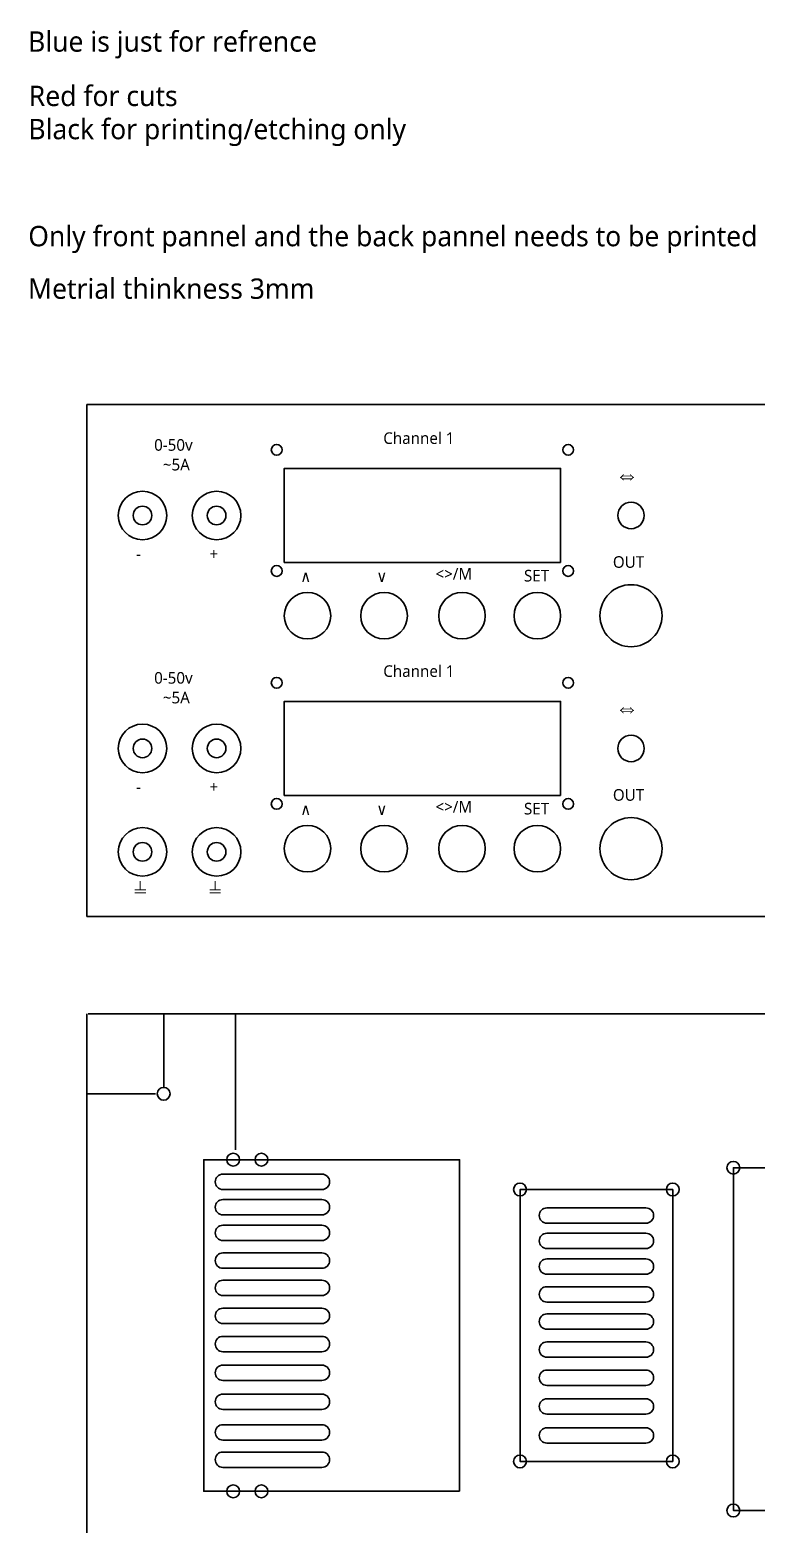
# Model space of a CAD drawing. Header units: inches. Extents: x 4 to 816, y 71 to 808.
# Drawn here: x 9.1 to 188.7, y 438.4 to 807.8 of the extents above; entities that cross this region are included whole.
import ezdxf

# ---------------------------------------------------------------- set-up
doc = ezdxf.new("R2010")
doc.units = ezdxf.units.IN
doc.header["$MEASUREMENT"] = 0
doc.layers.add('Layer 1', color=7, linetype='Continuous')

# ---------------------------------------------------------------- blocks, each defined once
blk = doc.blocks.new('block 9')
at = {"layer": 'Layer 1', "color": 240, "lineweight": 35, "true_color": 0xed1c24}
blk.add_lwpolyline([(23.17, 715.16), (406.63, 715.16), (406.63, 588.62), (23.17, 588.62)], dxfattribs=at)
blk = doc.blocks.new('block 10')
at = {"layer": 'Layer 1', "color": 240, "lineweight": 35, "true_color": 0xed1c24}
blk.add_lwpolyline([(23.17, 715.16), (23.17, 588.62)], dxfattribs=at)
blk = doc.blocks.new('block 12')
at = {"layer": 'Layer 1', "color": 240, "lineweight": 35, "true_color": 0xed1c24}
blk.add_lwpolyline([(23.17, 564.53), (23.17, 215.57), (406.63, 215.57), (406.63, 564.53)], dxfattribs=at)
blk = doc.blocks.new('block 13')
at = {"layer": 'Layer 1', "color": 240, "lineweight": 35, "true_color": 0xed1c24}
blk.add_lwpolyline([(407.01, 564.53), (23.55, 564.53)], dxfattribs=at)
blk = doc.blocks.new('block 16')
at = {"layer": 'Layer 1', "color": 140, "lineweight": 35, "true_color": 0x00adef}
blk.add_lwpolyline([(59.99, 564.53), (59.99, 530.97)], dxfattribs=at)
blk = doc.blocks.new('block 17')
at = {"layer": 'Layer 1', "color": 140, "lineweight": 35, "true_color": 0x00adef}
blk.add_lwpolyline([(267.88, 441.79), (183.07, 441.79), (183.07, 526.52), (267.88, 526.52), (267.88, 441.79)], dxfattribs=at)
blk = doc.blocks.new('block 18')
at = {"layer": 'Layer 1', "color": 240, "lineweight": 35, "true_color": 0xed1c24}
blk.add_open_spline([(184.65, 526.52), (184.65, 525.64), (183.94, 524.93), (183.07, 524.93), (182.2, 524.93), (181.49, 525.64), (181.49, 526.52), (181.49, 527.39), (182.2, 528.1), (183.07, 528.1), (183.94, 528.1), (184.65, 527.39), (184.65, 526.52)], degree=3, knots=[0, 0, 0, 0, 1, 1, 1, 2, 2, 2, 3, 3, 3, 4, 4, 4, 4], dxfattribs=at)
blk = doc.blocks.new('block 21')
at = {"layer": 'Layer 1', "color": 240, "lineweight": 35, "true_color": 0xed1c24}
blk.add_open_spline([(184.65, 441.79), (184.65, 440.91), (183.94, 440.2), (183.07, 440.2), (182.2, 440.2), (181.49, 440.91), (181.49, 441.79), (181.49, 442.66), (182.2, 443.37), (183.07, 443.37), (183.94, 443.37), (184.65, 442.66), (184.65, 441.79)], degree=3, knots=[0, 0, 0, 0, 1, 1, 1, 2, 2, 2, 3, 3, 3, 4, 4, 4, 4], dxfattribs=at)
blk = doc.blocks.new('block 32')
at = {"layer": 'Layer 1', "color": 240, "lineweight": 35, "true_color": 0xed1c24}
blk.add_open_spline([(40.62, 544.8), (40.62, 543.92), (41.33, 543.22), (42.2, 543.22), (43.08, 543.22), (43.78, 543.92), (43.78, 544.8), (43.78, 545.67), (43.08, 546.38), (42.2, 546.38), (41.33, 546.38), (40.62, 545.67), (40.62, 544.8)], degree=3, knots=[0, 0, 0, 0, 1, 1, 1, 2, 2, 2, 3, 3, 3, 4, 4, 4, 4], dxfattribs=at)
blk = doc.blocks.new('block 33')
at = {"layer": 'Layer 1', "color": 140, "lineweight": 35, "true_color": 0x00adef}
blk.add_lwpolyline([(40.15, 544.8), (23.17, 544.8)], dxfattribs=at)
blk = doc.blocks.new('block 34')
at = {"layer": 'Layer 1', "color": 140, "lineweight": 35, "true_color": 0x00adef}
blk.add_lwpolyline([(42.2, 546.35), (42.2, 564.34)], dxfattribs=at)
blk = doc.blocks.new('block 94')
at = {"layer": 'Layer 1', "color": 140, "lineweight": 35, "true_color": 0x00adef}
blk.add_lwpolyline([(115.37, 446.54), (52.1, 446.54), (52.1, 528.51), (115.37, 528.51), (115.37, 446.54)], dxfattribs=at)
blk = doc.blocks.new('block 95')
at = {"layer": 'Layer 1', "color": 240, "lineweight": 35, "true_color": 0xed1c24}
blk.add_open_spline([(60.97, 528.51), (60.97, 527.64), (60.26, 526.93), (59.39, 526.93), (58.51, 526.93), (57.81, 527.64), (57.81, 528.51), (57.81, 529.38), (58.51, 530.09), (59.39, 530.09), (60.26, 530.09), (60.97, 529.38), (60.97, 528.51)], degree=3, knots=[0, 0, 0, 0, 1, 1, 1, 2, 2, 2, 3, 3, 3, 4, 4, 4, 4], dxfattribs=at)
blk = doc.blocks.new('block 96')
at = {"layer": 'Layer 1', "color": 240, "lineweight": 35, "true_color": 0xed1c24}
blk.add_open_spline([(67.96, 528.51), (67.96, 527.64), (67.25, 526.93), (66.38, 526.93), (65.51, 526.93), (64.8, 527.64), (64.8, 528.51), (64.8, 529.38), (65.51, 530.09), (66.38, 530.09), (67.25, 530.09), (67.96, 529.38), (67.96, 528.51)], degree=3, knots=[0, 0, 0, 0, 1, 1, 1, 2, 2, 2, 3, 3, 3, 4, 4, 4, 4], dxfattribs=at)
blk = doc.blocks.new('block 97')
at = {"layer": 'Layer 1', "color": 240, "lineweight": 35, "true_color": 0xed1c24}
blk.add_open_spline([(60.97, 446.54), (60.97, 445.67), (60.26, 444.96), (59.39, 444.96), (58.51, 444.96), (57.81, 445.67), (57.81, 446.54), (57.81, 447.42), (58.51, 448.13), (59.39, 448.13), (60.26, 448.13), (60.97, 447.42), (60.97, 446.54)], degree=3, knots=[0, 0, 0, 0, 1, 1, 1, 2, 2, 2, 3, 3, 3, 4, 4, 4, 4], dxfattribs=at)
blk = doc.blocks.new('block 98')
at = {"layer": 'Layer 1', "color": 240, "lineweight": 35, "true_color": 0xed1c24}
blk.add_open_spline([(67.96, 446.54), (67.96, 445.67), (67.25, 444.96), (66.38, 444.96), (65.51, 444.96), (64.8, 445.67), (64.8, 446.54), (64.8, 447.42), (65.51, 448.13), (66.38, 448.13), (67.25, 448.13), (67.96, 447.42), (67.96, 446.54)], degree=3, knots=[0, 0, 0, 0, 1, 1, 1, 2, 2, 2, 3, 3, 3, 4, 4, 4, 4], dxfattribs=at)
blk = doc.blocks.new('block 99')
at = {"layer": 'Layer 1', "color": 240, "lineweight": 35, "true_color": 0xed1c24}
blk.add_open_spline([(81.33, 521.14), (81.33, 521.14), (56.84, 521.14), (56.84, 521.14), (55.79, 521.14), (54.94, 521.99), (54.94, 523.04), (54.94, 524.08), (55.79, 524.93), (56.84, 524.93), (56.84, 524.93), (81.33, 524.93), (81.33, 524.93), (82.38, 524.93), (83.23, 524.08), (83.23, 523.04), (83.23, 521.99), (82.38, 521.14), (81.33, 521.14)], degree=3, knots=[0, 0, 0, 0, 1, 1, 1, 2, 2, 2, 3, 3, 3, 4, 4, 4, 5, 5, 5, 6, 6, 6, 6], dxfattribs=at)
blk = doc.blocks.new('block 100')
at = {"layer": 'Layer 1', "color": 240, "lineweight": 35, "true_color": 0xed1c24}
blk.add_open_spline([(81.33, 514.87), (81.33, 514.87), (56.84, 514.87), (56.84, 514.87), (55.79, 514.87), (54.94, 515.72), (54.94, 516.77), (54.94, 517.81), (55.79, 518.66), (56.84, 518.66), (56.84, 518.66), (81.33, 518.66), (81.33, 518.66), (82.38, 518.66), (83.23, 517.81), (83.23, 516.77), (83.23, 515.72), (82.38, 514.87), (81.33, 514.87)], degree=3, knots=[0, 0, 0, 0, 1, 1, 1, 2, 2, 2, 3, 3, 3, 4, 4, 4, 5, 5, 5, 6, 6, 6, 6], dxfattribs=at)
blk = doc.blocks.new('block 101')
at = {"layer": 'Layer 1', "color": 240, "lineweight": 35, "true_color": 0xed1c24}
blk.add_open_spline([(81.33, 508.52), (81.33, 508.52), (56.84, 508.52), (56.84, 508.52), (55.79, 508.52), (54.94, 509.37), (54.94, 510.41), (54.94, 511.46), (55.79, 512.31), (56.84, 512.31), (56.84, 512.31), (81.33, 512.31), (81.33, 512.31), (82.38, 512.31), (83.23, 511.46), (83.23, 510.41), (83.23, 509.37), (82.38, 508.52), (81.33, 508.52)], degree=3, knots=[0, 0, 0, 0, 1, 1, 1, 2, 2, 2, 3, 3, 3, 4, 4, 4, 5, 5, 5, 6, 6, 6, 6], dxfattribs=at)
blk = doc.blocks.new('block 102')
at = {"layer": 'Layer 1', "color": 240, "lineweight": 35, "true_color": 0xed1c24}
blk.add_open_spline([(81.33, 501.66), (81.33, 501.66), (56.84, 501.66), (56.84, 501.66), (55.79, 501.66), (54.94, 502.51), (54.94, 503.56), (54.94, 504.6), (55.79, 505.45), (56.84, 505.45), (56.84, 505.45), (81.33, 505.45), (81.33, 505.45), (82.38, 505.45), (83.23, 504.6), (83.23, 503.56), (83.23, 502.51), (82.38, 501.66), (81.33, 501.66)], degree=3, knots=[0, 0, 0, 0, 1, 1, 1, 2, 2, 2, 3, 3, 3, 4, 4, 4, 5, 5, 5, 6, 6, 6, 6], dxfattribs=at)
blk = doc.blocks.new('block 103')
at = {"layer": 'Layer 1', "color": 240, "lineweight": 35, "true_color": 0xed1c24}
blk.add_open_spline([(81.33, 494.92), (81.33, 494.92), (56.84, 494.92), (56.84, 494.92), (55.79, 494.92), (54.94, 495.77), (54.94, 496.81), (54.94, 497.86), (55.79, 498.71), (56.84, 498.71), (56.84, 498.71), (81.33, 498.71), (81.33, 498.71), (82.38, 498.71), (83.23, 497.86), (83.23, 496.81), (83.23, 495.77), (82.38, 494.92), (81.33, 494.92)], degree=3, knots=[0, 0, 0, 0, 1, 1, 1, 2, 2, 2, 3, 3, 3, 4, 4, 4, 5, 5, 5, 6, 6, 6, 6], dxfattribs=at)
blk = doc.blocks.new('block 104')
at = {"layer": 'Layer 1', "color": 240, "lineweight": 35, "true_color": 0xed1c24}
blk.add_open_spline([(81.33, 488), (81.33, 488), (56.84, 488), (56.84, 488), (55.79, 488), (54.94, 488.85), (54.94, 489.89), (54.94, 490.94), (55.79, 491.79), (56.84, 491.79), (56.84, 491.79), (81.33, 491.79), (81.33, 491.79), (82.38, 491.79), (83.23, 490.94), (83.23, 489.89), (83.23, 488.85), (82.38, 488), (81.33, 488)], degree=3, knots=[0, 0, 0, 0, 1, 1, 1, 2, 2, 2, 3, 3, 3, 4, 4, 4, 5, 5, 5, 6, 6, 6, 6], dxfattribs=at)
blk = doc.blocks.new('block 105')
at = {"layer": 'Layer 1', "color": 240, "lineweight": 35, "true_color": 0xed1c24}
blk.add_open_spline([(81.33, 481.05), (81.33, 481.05), (56.84, 481.05), (56.84, 481.05), (55.79, 481.05), (54.94, 481.91), (54.94, 482.95), (54.94, 483.99), (55.79, 484.84), (56.84, 484.84), (56.84, 484.84), (81.33, 484.84), (81.33, 484.84), (82.38, 484.84), (83.23, 483.99), (83.23, 482.95), (83.23, 481.91), (82.38, 481.05), (81.33, 481.05)], degree=3, knots=[0, 0, 0, 0, 1, 1, 1, 2, 2, 2, 3, 3, 3, 4, 4, 4, 5, 5, 5, 6, 6, 6, 6], dxfattribs=at)
blk = doc.blocks.new('block 106')
at = {"layer": 'Layer 1', "color": 240, "lineweight": 35, "true_color": 0xed1c24}
blk.add_open_spline([(81.33, 473.95), (81.33, 473.95), (56.84, 473.95), (56.84, 473.95), (55.79, 473.95), (54.94, 474.8), (54.94, 475.85), (54.94, 476.89), (55.79, 477.74), (56.84, 477.74), (56.84, 477.74), (81.33, 477.74), (81.33, 477.74), (82.38, 477.74), (83.23, 476.89), (83.23, 475.85), (83.23, 474.8), (82.38, 473.95), (81.33, 473.95)], degree=3, knots=[0, 0, 0, 0, 1, 1, 1, 2, 2, 2, 3, 3, 3, 4, 4, 4, 5, 5, 5, 6, 6, 6, 6], dxfattribs=at)
blk = doc.blocks.new('block 107')
at = {"layer": 'Layer 1', "color": 240, "lineweight": 35, "true_color": 0xed1c24}
blk.add_open_spline([(81.33, 466.78), (81.33, 466.78), (56.84, 466.78), (56.84, 466.78), (55.79, 466.78), (54.94, 467.64), (54.94, 468.68), (54.94, 469.72), (55.79, 470.57), (56.84, 470.57), (56.84, 470.57), (81.33, 470.57), (81.33, 470.57), (82.38, 470.57), (83.23, 469.72), (83.23, 468.68), (83.23, 467.64), (82.38, 466.78), (81.33, 466.78)], degree=3, knots=[0, 0, 0, 0, 1, 1, 1, 2, 2, 2, 3, 3, 3, 4, 4, 4, 5, 5, 5, 6, 6, 6, 6], dxfattribs=at)
blk = doc.blocks.new('block 108')
at = {"layer": 'Layer 1', "color": 240, "lineweight": 35, "true_color": 0xed1c24}
blk.add_open_spline([(81.33, 459.21), (81.33, 459.21), (56.84, 459.21), (56.84, 459.21), (55.79, 459.21), (54.94, 460.07), (54.94, 461.11), (54.94, 462.15), (55.79, 463), (56.84, 463), (56.84, 463), (81.33, 463), (81.33, 463), (82.38, 463), (83.23, 462.15), (83.23, 461.11), (83.23, 460.07), (82.38, 459.21), (81.33, 459.21)], degree=3, knots=[0, 0, 0, 0, 1, 1, 1, 2, 2, 2, 3, 3, 3, 4, 4, 4, 5, 5, 5, 6, 6, 6, 6], dxfattribs=at)
blk = doc.blocks.new('block 109')
at = {"layer": 'Layer 1', "color": 240, "lineweight": 35, "true_color": 0xed1c24}
blk.add_open_spline([(81.33, 452.46), (81.33, 452.46), (56.84, 452.46), (56.84, 452.46), (55.79, 452.46), (54.94, 453.32), (54.94, 454.36), (54.94, 455.4), (55.79, 456.25), (56.84, 456.25), (56.84, 456.25), (81.33, 456.25), (81.33, 456.25), (82.38, 456.25), (83.23, 455.4), (83.23, 454.36), (83.23, 453.32), (82.38, 452.46), (81.33, 452.46)], degree=3, knots=[0, 0, 0, 0, 1, 1, 1, 2, 2, 2, 3, 3, 3, 4, 4, 4, 5, 5, 5, 6, 6, 6, 6], dxfattribs=at)
blk = doc.blocks.new('block 110')
at = {"layer": 'Layer 1', "color": 140, "lineweight": 35, "true_color": 0x00adef}
blk.add_lwpolyline([(168.09, 453.91), (130.32, 453.91), (130.32, 521.14), (168.09, 521.14), (168.09, 453.91)], dxfattribs=at)
blk = doc.blocks.new('block 111')
at = {"layer": 'Layer 1', "color": 240, "lineweight": 35, "true_color": 0xed1c24}
blk.add_open_spline([(169.67, 521.14), (169.67, 520.27), (168.96, 519.56), (168.09, 519.56), (167.22, 519.56), (166.51, 520.27), (166.51, 521.14), (166.51, 522.02), (167.22, 522.72), (168.09, 522.72), (168.96, 522.72), (169.67, 522.02), (169.67, 521.14)], degree=3, knots=[0, 0, 0, 0, 1, 1, 1, 2, 2, 2, 3, 3, 3, 4, 4, 4, 4], dxfattribs=at)
blk = doc.blocks.new('block 112')
at = {"layer": 'Layer 1', "color": 240, "lineweight": 35, "true_color": 0xed1c24}
blk.add_open_spline([(131.9, 521.14), (131.9, 520.27), (131.19, 519.56), (130.32, 519.56), (129.45, 519.56), (128.74, 520.27), (128.74, 521.14), (128.74, 522.02), (129.45, 522.72), (130.32, 522.72), (131.19, 522.72), (131.9, 522.02), (131.9, 521.14)], degree=3, knots=[0, 0, 0, 0, 1, 1, 1, 2, 2, 2, 3, 3, 3, 4, 4, 4, 4], dxfattribs=at)
blk = doc.blocks.new('block 113')
at = {"layer": 'Layer 1', "color": 240, "lineweight": 35, "true_color": 0xed1c24}
blk.add_open_spline([(131.9, 453.91), (131.9, 453.04), (131.19, 452.33), (130.32, 452.33), (129.45, 452.33), (128.74, 453.04), (128.74, 453.91), (128.74, 454.78), (129.45, 455.49), (130.32, 455.49), (131.19, 455.49), (131.9, 454.78), (131.9, 453.91)], degree=3, knots=[0, 0, 0, 0, 1, 1, 1, 2, 2, 2, 3, 3, 3, 4, 4, 4, 4], dxfattribs=at)
blk = doc.blocks.new('block 114')
at = {"layer": 'Layer 1', "color": 240, "lineweight": 35, "true_color": 0xed1c24}
blk.add_open_spline([(169.67, 453.91), (169.67, 453.04), (168.96, 452.33), (168.09, 452.33), (167.22, 452.33), (166.51, 453.04), (166.51, 453.91), (166.51, 454.78), (167.22, 455.49), (168.09, 455.49), (168.96, 455.49), (169.67, 454.78), (169.67, 453.91)], degree=3, knots=[0, 0, 0, 0, 1, 1, 1, 2, 2, 2, 3, 3, 3, 4, 4, 4, 4], dxfattribs=at)
blk = doc.blocks.new('block 115')
at = {"layer": 'Layer 1', "color": 240, "lineweight": 35, "true_color": 0xed1c24}
blk.add_open_spline([(161.45, 512.81), (161.45, 512.81), (136.96, 512.81), (136.96, 512.81), (135.91, 512.81), (135.06, 513.66), (135.06, 514.71), (135.06, 515.75), (135.91, 516.6), (136.96, 516.6), (136.96, 516.6), (161.45, 516.6), (161.45, 516.6), (162.5, 516.6), (163.35, 515.75), (163.35, 514.71), (163.35, 513.66), (162.5, 512.81), (161.45, 512.81)], degree=3, knots=[0, 0, 0, 0, 1, 1, 1, 2, 2, 2, 3, 3, 3, 4, 4, 4, 5, 5, 5, 6, 6, 6, 6], dxfattribs=at)
blk = doc.blocks.new('block 116')
at = {"layer": 'Layer 1', "color": 240, "lineweight": 35, "true_color": 0xed1c24}
blk.add_open_spline([(161.45, 506.54), (161.45, 506.54), (136.96, 506.54), (136.96, 506.54), (135.91, 506.54), (135.06, 507.39), (135.06, 508.44), (135.06, 509.48), (135.91, 510.33), (136.96, 510.33), (136.96, 510.33), (161.45, 510.33), (161.45, 510.33), (162.5, 510.33), (163.35, 509.48), (163.35, 508.44), (163.35, 507.39), (162.5, 506.54), (161.45, 506.54)], degree=3, knots=[0, 0, 0, 0, 1, 1, 1, 2, 2, 2, 3, 3, 3, 4, 4, 4, 5, 5, 5, 6, 6, 6, 6], dxfattribs=at)
blk = doc.blocks.new('block 117')
at = {"layer": 'Layer 1', "color": 240, "lineweight": 35, "true_color": 0xed1c24}
blk.add_open_spline([(161.45, 500.19), (161.45, 500.19), (136.96, 500.19), (136.96, 500.19), (135.91, 500.19), (135.06, 501.04), (135.06, 502.08), (135.06, 503.13), (135.91, 503.98), (136.96, 503.98), (136.96, 503.98), (161.45, 503.98), (161.45, 503.98), (162.5, 503.98), (163.35, 503.13), (163.35, 502.08), (163.35, 501.04), (162.5, 500.19), (161.45, 500.19)], degree=3, knots=[0, 0, 0, 0, 1, 1, 1, 2, 2, 2, 3, 3, 3, 4, 4, 4, 5, 5, 5, 6, 6, 6, 6], dxfattribs=at)
blk = doc.blocks.new('block 118')
at = {"layer": 'Layer 1', "color": 240, "lineweight": 35, "true_color": 0xed1c24}
blk.add_open_spline([(161.45, 493.33), (161.45, 493.33), (136.96, 493.33), (136.96, 493.33), (135.91, 493.33), (135.06, 494.18), (135.06, 495.22), (135.06, 496.27), (135.91, 497.12), (136.96, 497.12), (136.96, 497.12), (161.45, 497.12), (161.45, 497.12), (162.5, 497.12), (163.35, 496.27), (163.35, 495.22), (163.35, 494.18), (162.5, 493.33), (161.45, 493.33)], degree=3, knots=[0, 0, 0, 0, 1, 1, 1, 2, 2, 2, 3, 3, 3, 4, 4, 4, 5, 5, 5, 6, 6, 6, 6], dxfattribs=at)
blk = doc.blocks.new('block 119')
at = {"layer": 'Layer 1', "color": 240, "lineweight": 35, "true_color": 0xed1c24}
blk.add_open_spline([(161.45, 486.59), (161.45, 486.59), (136.96, 486.59), (136.96, 486.59), (135.91, 486.59), (135.06, 487.44), (135.06, 488.48), (135.06, 489.52), (135.91, 490.38), (136.96, 490.38), (136.96, 490.38), (161.45, 490.38), (161.45, 490.38), (162.5, 490.38), (163.35, 489.52), (163.35, 488.48), (163.35, 487.44), (162.5, 486.59), (161.45, 486.59)], degree=3, knots=[0, 0, 0, 0, 1, 1, 1, 2, 2, 2, 3, 3, 3, 4, 4, 4, 5, 5, 5, 6, 6, 6, 6], dxfattribs=at)
blk = doc.blocks.new('block 120')
at = {"layer": 'Layer 1', "color": 240, "lineweight": 35, "true_color": 0xed1c24}
blk.add_open_spline([(161.45, 479.67), (161.45, 479.67), (136.96, 479.67), (136.96, 479.67), (135.91, 479.67), (135.06, 480.52), (135.06, 481.56), (135.06, 482.6), (135.91, 483.46), (136.96, 483.46), (136.96, 483.46), (161.45, 483.46), (161.45, 483.46), (162.5, 483.46), (163.35, 482.6), (163.35, 481.56), (163.35, 480.52), (162.5, 479.67), (161.45, 479.67)], degree=3, knots=[0, 0, 0, 0, 1, 1, 1, 2, 2, 2, 3, 3, 3, 4, 4, 4, 5, 5, 5, 6, 6, 6, 6], dxfattribs=at)
blk = doc.blocks.new('block 121')
at = {"layer": 'Layer 1', "color": 240, "lineweight": 35, "true_color": 0xed1c24}
blk.add_open_spline([(161.45, 472.72), (161.45, 472.72), (136.96, 472.72), (136.96, 472.72), (135.91, 472.72), (135.06, 473.57), (135.06, 474.62), (135.06, 475.66), (135.91, 476.51), (136.96, 476.51), (136.96, 476.51), (161.45, 476.51), (161.45, 476.51), (162.5, 476.51), (163.35, 475.66), (163.35, 474.62), (163.35, 473.57), (162.5, 472.72), (161.45, 472.72)], degree=3, knots=[0, 0, 0, 0, 1, 1, 1, 2, 2, 2, 3, 3, 3, 4, 4, 4, 5, 5, 5, 6, 6, 6, 6], dxfattribs=at)
blk = doc.blocks.new('block 122')
at = {"layer": 'Layer 1', "color": 240, "lineweight": 35, "true_color": 0xed1c24}
blk.add_open_spline([(161.45, 465.62), (161.45, 465.62), (136.96, 465.62), (136.96, 465.62), (135.91, 465.62), (135.06, 466.47), (135.06, 467.51), (135.06, 468.56), (135.91, 469.41), (136.96, 469.41), (136.96, 469.41), (161.45, 469.41), (161.45, 469.41), (162.5, 469.41), (163.35, 468.56), (163.35, 467.51), (163.35, 466.47), (162.5, 465.62), (161.45, 465.62)], degree=3, knots=[0, 0, 0, 0, 1, 1, 1, 2, 2, 2, 3, 3, 3, 4, 4, 4, 5, 5, 5, 6, 6, 6, 6], dxfattribs=at)
blk = doc.blocks.new('block 123')
at = {"layer": 'Layer 1', "color": 240, "lineweight": 35, "true_color": 0xed1c24}
blk.add_open_spline([(161.45, 458.45), (161.45, 458.45), (136.96, 458.45), (136.96, 458.45), (135.91, 458.45), (135.06, 459.3), (135.06, 460.35), (135.06, 461.39), (135.91, 462.24), (136.96, 462.24), (136.96, 462.24), (161.45, 462.24), (161.45, 462.24), (162.5, 462.24), (163.35, 461.39), (163.35, 460.35), (163.35, 459.3), (162.5, 458.45), (161.45, 458.45)], degree=3, knots=[0, 0, 0, 0, 1, 1, 1, 2, 2, 2, 3, 3, 3, 4, 4, 4, 5, 5, 5, 6, 6, 6, 6], dxfattribs=at)
blk = doc.blocks.new('block 238')
at = {"layer": 'Layer 1', "color": 240, "lineweight": 35, "true_color": 0xed1c24}
blk.add_lwpolyline([(140.36, 676.14), (72.01, 676.14), (72.01, 699.39), (140.36, 699.39), (140.36, 676.14)], dxfattribs=at)
blk = doc.blocks.new('block 239')
at = {"layer": 'Layer 1', "color": 240, "lineweight": 35, "true_color": 0xed1c24}
blk.add_open_spline([(140.36, 662.98), (140.36, 659.81), (137.79, 657.23), (134.61, 657.23), (131.44, 657.23), (128.86, 659.81), (128.86, 662.98), (128.86, 666.16), (131.44, 668.73), (134.61, 668.73), (137.79, 668.73), (140.36, 666.16), (140.36, 662.98)], degree=3, knots=[0, 0, 0, 0, 1, 1, 1, 2, 2, 2, 3, 3, 3, 4, 4, 4, 4], dxfattribs=at)
blk = doc.blocks.new('block 240')
at = {"layer": 'Layer 1', "color": 240, "lineweight": 35, "true_color": 0xed1c24}
blk.add_open_spline([(121.73, 662.98), (121.73, 659.81), (119.15, 657.23), (115.98, 657.23), (112.8, 657.23), (110.23, 659.81), (110.23, 662.98), (110.23, 666.16), (112.8, 668.73), (115.98, 668.73), (119.15, 668.73), (121.73, 666.16), (121.73, 662.98)], degree=3, knots=[0, 0, 0, 0, 1, 1, 1, 2, 2, 2, 3, 3, 3, 4, 4, 4, 4], dxfattribs=at)
blk = doc.blocks.new('block 241')
at = {"layer": 'Layer 1', "color": 240, "lineweight": 35, "true_color": 0xed1c24}
blk.add_open_spline([(102.45, 662.98), (102.45, 659.81), (99.88, 657.23), (96.7, 657.23), (93.52, 657.23), (90.95, 659.81), (90.95, 662.98), (90.95, 666.16), (93.52, 668.73), (96.7, 668.73), (99.88, 668.73), (102.45, 666.16), (102.45, 662.98)], degree=3, knots=[0, 0, 0, 0, 1, 1, 1, 2, 2, 2, 3, 3, 3, 4, 4, 4, 4], dxfattribs=at)
blk = doc.blocks.new('block 242')
at = {"layer": 'Layer 1', "color": 240, "lineweight": 35, "true_color": 0xed1c24}
blk.add_open_spline([(83.52, 662.98), (83.52, 659.81), (80.94, 657.23), (77.76, 657.23), (74.59, 657.23), (72.01, 659.81), (72.01, 662.98), (72.01, 666.16), (74.59, 668.73), (77.76, 668.73), (80.94, 668.73), (83.52, 666.16), (83.52, 662.98)], degree=3, knots=[0, 0, 0, 0, 1, 1, 1, 2, 2, 2, 3, 3, 3, 4, 4, 4, 4], dxfattribs=at)
blk = doc.blocks.new('block 243')
at = {"layer": 'Layer 1', "color": 140, "lineweight": 35, "true_color": 0x00adef}
blk.add_open_spline([(39.27, 687.76), (39.27, 686.49), (38.24, 685.46), (36.97, 685.46), (35.7, 685.46), (34.67, 686.49), (34.67, 687.76), (34.67, 689.03), (35.7, 690.06), (36.97, 690.06), (38.24, 690.06), (39.27, 689.03), (39.27, 687.76)], degree=3, knots=[0, 0, 0, 0, 1, 1, 1, 2, 2, 2, 3, 3, 3, 4, 4, 4, 4], dxfattribs=at)
blk = doc.blocks.new('block 244')
at = {"layer": 'Layer 1', "color": 140, "lineweight": 35, "true_color": 0x00adef}
blk.add_open_spline([(57.58, 687.76), (57.58, 686.49), (56.55, 685.46), (55.28, 685.46), (54.01, 685.46), (52.98, 686.49), (52.98, 687.76), (52.98, 689.03), (54.01, 690.06), (55.28, 690.06), (56.55, 690.06), (57.58, 689.03), (57.58, 687.76)], degree=3, knots=[0, 0, 0, 0, 1, 1, 1, 2, 2, 2, 3, 3, 3, 4, 4, 4, 4], dxfattribs=at)
blk = doc.blocks.new('block 245')
at = {"layer": 'Layer 1', "color": 240, "lineweight": 35, "true_color": 0xed1c24}
blk.add_open_spline([(165.43, 662.98), (165.43, 658.75), (162, 655.31), (157.76, 655.31), (153.52, 655.31), (150.09, 658.75), (150.09, 662.98), (150.09, 667.22), (153.52, 670.65), (157.76, 670.65), (162, 670.65), (165.43, 667.22), (165.43, 662.98)], degree=3, knots=[0, 0, 0, 0, 1, 1, 1, 2, 2, 2, 3, 3, 3, 4, 4, 4, 4], dxfattribs=at)
blk = doc.blocks.new('block 246')
at = {"layer": 'Layer 1', "color": 240, "lineweight": 35, "true_color": 0xed1c24}
blk.add_open_spline([(161.03, 687.76), (161.03, 685.95), (159.57, 684.49), (157.76, 684.49), (155.95, 684.49), (154.49, 685.95), (154.49, 687.76), (154.49, 689.57), (155.95, 691.04), (157.76, 691.04), (159.57, 691.04), (161.03, 689.57), (161.03, 687.76)], degree=3, knots=[0, 0, 0, 0, 1, 1, 1, 2, 2, 2, 3, 3, 3, 4, 4, 4, 4], dxfattribs=at)
blk = doc.blocks.new('block 247')
at = {"layer": 'Layer 1', "color": 240, "lineweight": 35, "true_color": 0xed1c24}
blk.add_open_spline([(71.49, 674.05), (71.49, 673.31), (70.9, 672.71), (70.16, 672.71), (69.42, 672.71), (68.82, 673.31), (68.82, 674.05), (68.82, 674.79), (69.42, 675.39), (70.16, 675.39), (70.9, 675.39), (71.49, 674.79), (71.49, 674.05)], degree=3, knots=[0, 0, 0, 0, 1, 1, 1, 2, 2, 2, 3, 3, 3, 4, 4, 4, 4], dxfattribs=at)
blk = doc.blocks.new('block 248')
at = {"layer": 'Layer 1', "color": 240, "lineweight": 35, "true_color": 0xed1c24}
blk.add_open_spline([(71.49, 703.99), (71.49, 703.25), (70.9, 702.65), (70.16, 702.65), (69.42, 702.65), (68.82, 703.25), (68.82, 703.99), (68.82, 704.73), (69.42, 705.32), (70.16, 705.32), (70.9, 705.32), (71.49, 704.73), (71.49, 703.99)], degree=3, knots=[0, 0, 0, 0, 1, 1, 1, 2, 2, 2, 3, 3, 3, 4, 4, 4, 4], dxfattribs=at)
blk = doc.blocks.new('block 249')
at = {"layer": 'Layer 1', "color": 240, "lineweight": 35, "true_color": 0xed1c24}
blk.add_open_spline([(143.56, 703.99), (143.56, 703.25), (142.96, 702.65), (142.22, 702.65), (141.48, 702.65), (140.88, 703.25), (140.88, 703.99), (140.88, 704.73), (141.48, 705.32), (142.22, 705.32), (142.96, 705.32), (143.56, 704.73), (143.56, 703.99)], degree=3, knots=[0, 0, 0, 0, 1, 1, 1, 2, 2, 2, 3, 3, 3, 4, 4, 4, 4], dxfattribs=at)
blk = doc.blocks.new('block 250')
at = {"layer": 'Layer 1', "color": 240, "lineweight": 35, "true_color": 0xed1c24}
blk.add_open_spline([(143.56, 674.05), (143.56, 673.31), (142.96, 672.71), (142.22, 672.71), (141.48, 672.71), (140.88, 673.31), (140.88, 674.05), (140.88, 674.79), (141.48, 675.39), (142.22, 675.39), (142.96, 675.39), (143.56, 674.79), (143.56, 674.05)], degree=3, knots=[0, 0, 0, 0, 1, 1, 1, 2, 2, 2, 3, 3, 3, 4, 4, 4, 4], dxfattribs=at)
blk = doc.blocks.new('block 251')
at = {"layer": 'Layer 1', "color": 250, "true_color": 0x231f20, "insert": (96.5, 705.4), "char_height": 2.8733, "attachment_point": 7}
blk.add_mtext('\\fLucida Sans Unicode|b0|i0|c0|p34;\\W1;Channel 1', dxfattribs=at)
blk = doc.blocks.new('block 252')
at = {"layer": 'Layer 1', "color": 250, "true_color": 0x231f20, "insert": (94.8, 671.33), "char_height": 2.8733, "attachment_point": 7}
blk.add_mtext('\\fLucida Sans Unicode|b0|i0|c0|p34;\\W1;∨', dxfattribs=at)
blk = doc.blocks.new('block 253')
at = {"layer": 'Layer 1', "color": 250, "true_color": 0x231f20, "insert": (75.98, 671.33), "char_height": 2.8733, "attachment_point": 7}
blk.add_mtext('\\fLucida Sans Unicode|b0|i0|c0|p34;\\W1;∧', dxfattribs=at)
blk = doc.blocks.new('block 254')
at = {"layer": 'Layer 1', "color": 250, "true_color": 0x231f20, "insert": (108.43, 671.9), "char_height": 2.8733, "attachment_point": 7}
blk.add_mtext('\\fLucida Sans Unicode|b0|i0|c0|p34;\\W1; <>/M', dxfattribs=at)
blk = doc.blocks.new('block 255')
at = {"layer": 'Layer 1', "color": 250, "true_color": 0x231f20, "insert": (130.32, 671.4), "char_height": 2.8733, "attachment_point": 7}
blk.add_mtext('\\fLucida Sans Unicode|b0|i0|c0|p34;\\W1; SET', dxfattribs=at)
blk = doc.blocks.new('block 256')
at = {"layer": 'Layer 1', "color": 250, "true_color": 0x231f20, "insert": (35.4, 676.84), "char_height": 2.8733, "attachment_point": 7}
blk.add_mtext('\\fLucida Sans Unicode|b0|i0|c0|p34;\\W1;-', dxfattribs=at)
blk = doc.blocks.new('block 257')
at = {"layer": 'Layer 1', "color": 250, "true_color": 0x231f20, "insert": (53.56, 676.84), "char_height": 2.8733, "attachment_point": 7}
blk.add_mtext('\\fLucida Sans Unicode|b0|i0|c0|p34;\\W1;+', dxfattribs=at)
blk = doc.blocks.new('block 258')
at = {"layer": 'Layer 1', "color": 250, "true_color": 0x231f20, "insert": (153.27, 674.78), "char_height": 2.8733, "attachment_point": 7}
blk.add_mtext('\\fLucida Sans Unicode|b0|i0|c0|p34;\\W1;OUT', dxfattribs=at)
blk = doc.blocks.new('block 259')
at = {"layer": 'Layer 1', "color": 250, "true_color": 0x231f20, "insert": (153.84, 695.7), "char_height": 4.31, "attachment_point": 7}
blk.add_mtext('\\fLucida Sans Unicode|b0|i0|c0|p34;\\W1;⇔', dxfattribs=at)
blk = doc.blocks.new('block 260')
at = {"layer": 'Layer 1', "color": 250, "true_color": 0x231f20, "insert": (39.85, 703.72), "char_height": 2.8733, "attachment_point": 7}
blk.add_mtext('\\fLucida Sans Unicode|b0|i0|c0|p34;\\W1;0-50v', dxfattribs=at)
blk = doc.blocks.new('block 261')
at = {"layer": 'Layer 1', "color": 250, "true_color": 0x231f20, "insert": (42, 698.85), "char_height": 2.8733, "attachment_point": 7}
blk.add_mtext('\\fLucida Sans Unicode|b0|i0|c0|p34;\\W1;~5A', dxfattribs=at)
blk = doc.blocks.new('block 237')
at = {"layer": 'Layer 1', "color": 240, "lineweight": 35, "true_color": 0xed1c24}
for points in [[(42.97, 687.76), (42.97, 684.45), (40.28, 681.76), (36.97, 681.76), (33.66, 681.76), (30.97, 684.45), (30.97, 687.76), (30.97, 691.08), (33.66, 693.76), (36.97, 693.76), (40.28, 693.76), (42.97, 691.08), (42.97, 687.76)], [(61.28, 687.76), (61.28, 684.45), (58.59, 681.76), (55.28, 681.76), (51.97, 681.76), (49.28, 684.45), (49.28, 687.76), (49.28, 691.08), (51.97, 693.76), (55.28, 693.76), (58.59, 693.76), (61.28, 691.08), (61.28, 687.76)]]:
    blk.add_open_spline(points, degree=3, knots=[0, 0, 0, 0, 1, 1, 1, 2, 2, 2, 3, 3, 3, 4, 4, 4, 4], dxfattribs=at)
at = {"layer": 'Layer 1'}
for name in ['block 260', 'block 251', 'block 248', 'block 249', 'block 261', 'block 238', 'block 259', 'block 246', 'block 243', 'block 244', 'block 256', 'block 257', 'block 258', 'block 247', 'block 253', 'block 252', 'block 254', 'block 255', 'block 250', 'block 242', 'block 241', 'block 240', 'block 239', 'block 245']:
    blk.add_blockref(name, (0, 0), dxfattribs=at)
blk = doc.blocks.new('block 295')
at = {"layer": 'Layer 1', "color": 140, "true_color": 0x00adef, "insert": (8.67, 800.72), "char_height": 5.0283, "attachment_point": 7}
blk.add_mtext('\\fLucida Sans Unicode|b0|i0|c0|p34;\\W1;Blue is just for refrence', dxfattribs=at)
blk = doc.blocks.new('block 296')
at = {"layer": 'Layer 1', "color": 240, "true_color": 0xed1c24, "insert": (8.85, 788.9), "char_height": 5.0283, "attachment_point": 7}
blk.add_mtext('\\fLucida Sans Unicode|b0|i0|c0|p34;\\W1;Red for cuts', dxfattribs=at)
blk = doc.blocks.new('block 297')
at = {"layer": 'Layer 1', "color": 250, "true_color": 0x231f20, "insert": (8.75, 779.07), "char_height": 5.0283, "attachment_point": 7}
blk.add_mtext('\\fLucida Sans Unicode|b0|i0|c0|p34;\\W1;Black for printing/etching only', dxfattribs=at)
blk = doc.blocks.new('block 298')
at = {"layer": 'Layer 1', "color": 250, "true_color": 0x231f20, "insert": (8.71, 752.61), "char_height": 5.0283, "attachment_point": 7}
blk.add_mtext('\\fLucida Sans Unicode|b0|i0|c0|p34;\\W1;Only front pannel and the back pannel needs to be printed', dxfattribs=at)
blk = doc.blocks.new('block 299')
at = {"layer": 'Layer 1', "color": 250, "true_color": 0x231f20, "insert": (8.66, 741.25), "char_height": 5.0283, "attachment_point": 7}
blk.add_mtext('\\fLucida Sans Unicode|b0|i0|c0|p34;\\W1;Metrial thinkness 3mm', dxfattribs=at)
blk = doc.blocks.new('block 302')
at = {"layer": 'Layer 1', "color": 240, "lineweight": 35, "true_color": 0xed1c24}
blk.add_lwpolyline([(140.36, 618.55), (72.01, 618.55), (72.01, 641.8), (140.36, 641.8), (140.36, 618.55)], dxfattribs=at)
blk = doc.blocks.new('block 303')
at = {"layer": 'Layer 1', "color": 240, "lineweight": 35, "true_color": 0xed1c24}
blk.add_open_spline([(140.36, 605.4), (140.36, 602.22), (137.79, 599.64), (134.61, 599.64), (131.44, 599.64), (128.86, 602.22), (128.86, 605.4), (128.86, 608.57), (131.44, 611.15), (134.61, 611.15), (137.79, 611.15), (140.36, 608.57), (140.36, 605.4)], degree=3, knots=[0, 0, 0, 0, 1, 1, 1, 2, 2, 2, 3, 3, 3, 4, 4, 4, 4], dxfattribs=at)
blk = doc.blocks.new('block 304')
at = {"layer": 'Layer 1', "color": 240, "lineweight": 35, "true_color": 0xed1c24}
blk.add_open_spline([(121.73, 605.4), (121.73, 602.22), (119.15, 599.64), (115.98, 599.64), (112.8, 599.64), (110.23, 602.22), (110.23, 605.4), (110.23, 608.57), (112.8, 611.15), (115.98, 611.15), (119.15, 611.15), (121.73, 608.57), (121.73, 605.4)], degree=3, knots=[0, 0, 0, 0, 1, 1, 1, 2, 2, 2, 3, 3, 3, 4, 4, 4, 4], dxfattribs=at)
blk = doc.blocks.new('block 305')
at = {"layer": 'Layer 1', "color": 240, "lineweight": 35, "true_color": 0xed1c24}
blk.add_open_spline([(102.45, 605.4), (102.45, 602.22), (99.88, 599.64), (96.7, 599.64), (93.52, 599.64), (90.95, 602.22), (90.95, 605.4), (90.95, 608.57), (93.52, 611.15), (96.7, 611.15), (99.88, 611.15), (102.45, 608.57), (102.45, 605.4)], degree=3, knots=[0, 0, 0, 0, 1, 1, 1, 2, 2, 2, 3, 3, 3, 4, 4, 4, 4], dxfattribs=at)
blk = doc.blocks.new('block 306')
at = {"layer": 'Layer 1', "color": 240, "lineweight": 35, "true_color": 0xed1c24}
blk.add_open_spline([(83.52, 605.4), (83.52, 602.22), (80.94, 599.64), (77.76, 599.64), (74.59, 599.64), (72.01, 602.22), (72.01, 605.4), (72.01, 608.57), (74.59, 611.15), (77.76, 611.15), (80.94, 611.15), (83.52, 608.57), (83.52, 605.4)], degree=3, knots=[0, 0, 0, 0, 1, 1, 1, 2, 2, 2, 3, 3, 3, 4, 4, 4, 4], dxfattribs=at)
blk = doc.blocks.new('block 307')
at = {"layer": 'Layer 1', "color": 140, "lineweight": 35, "true_color": 0x00adef}
blk.add_open_spline([(39.27, 630.18), (39.27, 628.91), (38.24, 627.88), (36.97, 627.88), (35.7, 627.88), (34.67, 628.91), (34.67, 630.18), (34.67, 631.45), (35.7, 632.48), (36.97, 632.48), (38.24, 632.48), (39.27, 631.45), (39.27, 630.18)], degree=3, knots=[0, 0, 0, 0, 1, 1, 1, 2, 2, 2, 3, 3, 3, 4, 4, 4, 4], dxfattribs=at)
blk = doc.blocks.new('block 308')
at = {"layer": 'Layer 1', "color": 140, "lineweight": 35, "true_color": 0x00adef}
blk.add_open_spline([(57.58, 630.18), (57.58, 628.91), (56.55, 627.88), (55.28, 627.88), (54.01, 627.88), (52.98, 628.91), (52.98, 630.18), (52.98, 631.45), (54.01, 632.48), (55.28, 632.48), (56.55, 632.48), (57.58, 631.45), (57.58, 630.18)], degree=3, knots=[0, 0, 0, 0, 1, 1, 1, 2, 2, 2, 3, 3, 3, 4, 4, 4, 4], dxfattribs=at)
blk = doc.blocks.new('block 309')
at = {"layer": 'Layer 1', "color": 240, "lineweight": 35, "true_color": 0xed1c24}
blk.add_open_spline([(165.43, 605.4), (165.43, 601.16), (162, 597.73), (157.76, 597.73), (153.52, 597.73), (150.09, 601.16), (150.09, 605.4), (150.09, 609.63), (153.52, 613.07), (157.76, 613.07), (162, 613.07), (165.43, 609.63), (165.43, 605.4)], degree=3, knots=[0, 0, 0, 0, 1, 1, 1, 2, 2, 2, 3, 3, 3, 4, 4, 4, 4], dxfattribs=at)
blk = doc.blocks.new('block 310')
at = {"layer": 'Layer 1', "color": 240, "lineweight": 35, "true_color": 0xed1c24}
blk.add_open_spline([(161.03, 630.18), (161.03, 628.37), (159.57, 626.9), (157.76, 626.9), (155.95, 626.9), (154.49, 628.37), (154.49, 630.18), (154.49, 631.99), (155.95, 633.45), (157.76, 633.45), (159.57, 633.45), (161.03, 631.99), (161.03, 630.18)], degree=3, knots=[0, 0, 0, 0, 1, 1, 1, 2, 2, 2, 3, 3, 3, 4, 4, 4, 4], dxfattribs=at)
blk = doc.blocks.new('block 311')
at = {"layer": 'Layer 1', "color": 240, "lineweight": 35, "true_color": 0xed1c24}
blk.add_open_spline([(71.49, 616.46), (71.49, 615.72), (70.9, 615.13), (70.16, 615.13), (69.42, 615.13), (68.82, 615.72), (68.82, 616.46), (68.82, 617.2), (69.42, 617.8), (70.16, 617.8), (70.9, 617.8), (71.49, 617.2), (71.49, 616.46)], degree=3, knots=[0, 0, 0, 0, 1, 1, 1, 2, 2, 2, 3, 3, 3, 4, 4, 4, 4], dxfattribs=at)
blk = doc.blocks.new('block 312')
at = {"layer": 'Layer 1', "color": 240, "lineweight": 35, "true_color": 0xed1c24}
blk.add_open_spline([(71.49, 646.4), (71.49, 645.66), (70.9, 645.06), (70.16, 645.06), (69.42, 645.06), (68.82, 645.66), (68.82, 646.4), (68.82, 647.14), (69.42, 647.74), (70.16, 647.74), (70.9, 647.74), (71.49, 647.14), (71.49, 646.4)], degree=3, knots=[0, 0, 0, 0, 1, 1, 1, 2, 2, 2, 3, 3, 3, 4, 4, 4, 4], dxfattribs=at)
blk = doc.blocks.new('block 313')
at = {"layer": 'Layer 1', "color": 240, "lineweight": 35, "true_color": 0xed1c24}
blk.add_open_spline([(143.56, 646.4), (143.56, 645.66), (142.96, 645.06), (142.22, 645.06), (141.48, 645.06), (140.88, 645.66), (140.88, 646.4), (140.88, 647.14), (141.48, 647.74), (142.22, 647.74), (142.96, 647.74), (143.56, 647.14), (143.56, 646.4)], degree=3, knots=[0, 0, 0, 0, 1, 1, 1, 2, 2, 2, 3, 3, 3, 4, 4, 4, 4], dxfattribs=at)
blk = doc.blocks.new('block 314')
at = {"layer": 'Layer 1', "color": 240, "lineweight": 35, "true_color": 0xed1c24}
blk.add_open_spline([(143.56, 616.46), (143.56, 615.72), (142.96, 615.13), (142.22, 615.13), (141.48, 615.13), (140.88, 615.72), (140.88, 616.46), (140.88, 617.2), (141.48, 617.8), (142.22, 617.8), (142.96, 617.8), (143.56, 617.2), (143.56, 616.46)], degree=3, knots=[0, 0, 0, 0, 1, 1, 1, 2, 2, 2, 3, 3, 3, 4, 4, 4, 4], dxfattribs=at)
blk = doc.blocks.new('block 315')
at = {"layer": 'Layer 1', "color": 250, "true_color": 0x231f20, "insert": (96.5, 647.81), "char_height": 2.8733, "attachment_point": 7}
blk.add_mtext('\\fLucida Sans Unicode|b0|i0|c0|p34;\\W1;Channel 1', dxfattribs=at)
blk = doc.blocks.new('block 316')
at = {"layer": 'Layer 1', "color": 250, "true_color": 0x231f20, "insert": (94.8, 613.74), "char_height": 2.8733, "attachment_point": 7}
blk.add_mtext('\\fLucida Sans Unicode|b0|i0|c0|p34;\\W1;∨', dxfattribs=at)
blk = doc.blocks.new('block 317')
at = {"layer": 'Layer 1', "color": 250, "true_color": 0x231f20, "insert": (75.98, 613.74), "char_height": 2.8733, "attachment_point": 7}
blk.add_mtext('\\fLucida Sans Unicode|b0|i0|c0|p34;\\W1;∧', dxfattribs=at)
blk = doc.blocks.new('block 318')
at = {"layer": 'Layer 1', "color": 250, "true_color": 0x231f20, "insert": (108.43, 614.32), "char_height": 2.8733, "attachment_point": 7}
blk.add_mtext('\\fLucida Sans Unicode|b0|i0|c0|p34;\\W1; <>/M', dxfattribs=at)
blk = doc.blocks.new('block 319')
at = {"layer": 'Layer 1', "color": 250, "true_color": 0x231f20, "insert": (130.32, 613.81), "char_height": 2.8733, "attachment_point": 7}
blk.add_mtext('\\fLucida Sans Unicode|b0|i0|c0|p34;\\W1; SET', dxfattribs=at)
blk = doc.blocks.new('block 320')
at = {"layer": 'Layer 1', "color": 250, "true_color": 0x231f20, "insert": (35.4, 619.25), "char_height": 2.8733, "attachment_point": 7}
blk.add_mtext('\\fLucida Sans Unicode|b0|i0|c0|p34;\\W1;-', dxfattribs=at)
blk = doc.blocks.new('block 321')
at = {"layer": 'Layer 1', "color": 250, "true_color": 0x231f20, "insert": (53.56, 619.25), "char_height": 2.8733, "attachment_point": 7}
blk.add_mtext('\\fLucida Sans Unicode|b0|i0|c0|p34;\\W1;+', dxfattribs=at)
blk = doc.blocks.new('block 322')
at = {"layer": 'Layer 1', "color": 250, "true_color": 0x231f20, "insert": (153.27, 617.2), "char_height": 2.8733, "attachment_point": 7}
blk.add_mtext('\\fLucida Sans Unicode|b0|i0|c0|p34;\\W1;OUT', dxfattribs=at)
blk = doc.blocks.new('block 323')
at = {"layer": 'Layer 1', "color": 250, "true_color": 0x231f20, "insert": (153.84, 638.11), "char_height": 4.31, "attachment_point": 7}
blk.add_mtext('\\fLucida Sans Unicode|b0|i0|c0|p34;\\W1;⇔', dxfattribs=at)
blk = doc.blocks.new('block 324')
at = {"layer": 'Layer 1', "color": 250, "true_color": 0x231f20, "insert": (39.85, 646.14), "char_height": 2.8733, "attachment_point": 7}
blk.add_mtext('\\fLucida Sans Unicode|b0|i0|c0|p34;\\W1;0-50v', dxfattribs=at)
blk = doc.blocks.new('block 325')
at = {"layer": 'Layer 1', "color": 250, "true_color": 0x231f20, "insert": (42, 641.27), "char_height": 2.8733, "attachment_point": 7}
blk.add_mtext('\\fLucida Sans Unicode|b0|i0|c0|p34;\\W1;~5A', dxfattribs=at)
blk = doc.blocks.new('block 301')
at = {"layer": 'Layer 1', "color": 240, "lineweight": 35, "true_color": 0xed1c24}
for points in [[(42.97, 630.18), (42.97, 626.86), (40.28, 624.18), (36.97, 624.18), (33.66, 624.18), (30.97, 626.86), (30.97, 630.18), (30.97, 633.49), (33.66, 636.18), (36.97, 636.18), (40.28, 636.18), (42.97, 633.49), (42.97, 630.18)], [(61.28, 630.18), (61.28, 626.86), (58.59, 624.18), (55.28, 624.18), (51.97, 624.18), (49.28, 626.86), (49.28, 630.18), (49.28, 633.49), (51.97, 636.18), (55.28, 636.18), (58.59, 636.18), (61.28, 633.49), (61.28, 630.18)]]:
    blk.add_open_spline(points, degree=3, knots=[0, 0, 0, 0, 1, 1, 1, 2, 2, 2, 3, 3, 3, 4, 4, 4, 4], dxfattribs=at)
at = {"layer": 'Layer 1'}
for name in ['block 315', 'block 324', 'block 312', 'block 313', 'block 325', 'block 302', 'block 323', 'block 307', 'block 308', 'block 310', 'block 321', 'block 320', 'block 311', 'block 318', 'block 314', 'block 322', 'block 317', 'block 316', 'block 319', 'block 306', 'block 305', 'block 304', 'block 303', 'block 309']:
    blk.add_blockref(name, (0, 0), dxfattribs=at)
blk = doc.blocks.new('block 369')
at = {"layer": 'Layer 1', "color": 140, "lineweight": 35, "true_color": 0x00adef}
blk.add_open_spline([(39.27, 604.6), (39.27, 603.33), (38.24, 602.3), (36.97, 602.3), (35.7, 602.3), (34.67, 603.33), (34.67, 604.6), (34.67, 605.87), (35.7, 606.9), (36.97, 606.9), (38.24, 606.9), (39.27, 605.87), (39.27, 604.6)], degree=3, knots=[0, 0, 0, 0, 1, 1, 1, 2, 2, 2, 3, 3, 3, 4, 4, 4, 4], dxfattribs=at)
blk = doc.blocks.new('block 370')
at = {"layer": 'Layer 1', "color": 140, "lineweight": 35, "true_color": 0x00adef}
blk.add_open_spline([(57.58, 604.6), (57.58, 603.33), (56.55, 602.3), (55.28, 602.3), (54.01, 602.3), (52.98, 603.33), (52.98, 604.6), (52.98, 605.87), (54.01, 606.9), (55.28, 606.9), (56.55, 606.9), (57.58, 605.87), (57.58, 604.6)], degree=3, knots=[0, 0, 0, 0, 1, 1, 1, 2, 2, 2, 3, 3, 3, 4, 4, 4, 4], dxfattribs=at)
blk = doc.blocks.new('block 371')
at = {"layer": 'Layer 1', "color": 250, "true_color": 0x231f20, "insert": (35.02, 593.59), "char_height": 2.8733, "attachment_point": 7}
blk.add_mtext('\\fLucida Sans Unicode|b0|i0|c0|p34;\\W1;╧', dxfattribs=at)
blk = doc.blocks.new('block 372')
at = {"layer": 'Layer 1', "color": 250, "true_color": 0x231f20, "insert": (53.56, 593.59), "char_height": 2.8733, "attachment_point": 7}
blk.add_mtext('\\fLucida Sans Unicode|b0|i0|c0|p34;\\W1;╧', dxfattribs=at)

msp = doc.modelspace()

# ---------------------------------------------------------------- linework, layer by layer
at = {"layer": 'Layer 1', "color": 240, "lineweight": 35, "true_color": 0xed1c24}
for points in [[(42.97, 604.6), (42.97, 601.29), (40.28, 598.6), (36.97, 598.6), (33.66, 598.6), (30.97, 601.29), (30.97, 604.6), (30.97, 607.92), (33.66, 610.6), (36.97, 610.6), (40.28, 610.6), (42.97, 607.92), (42.97, 604.6)], [(61.28, 604.6), (61.28, 601.29), (58.59, 598.6), (55.28, 598.6), (51.97, 598.6), (49.28, 601.29), (49.28, 604.6), (49.28, 607.92), (51.97, 610.6), (55.28, 610.6), (58.59, 610.6), (61.28, 607.92), (61.28, 604.6)]]:
    msp.add_open_spline(points, degree=3, knots=[0, 0, 0, 0, 1, 1, 1, 2, 2, 2, 3, 3, 3, 4, 4, 4, 4], dxfattribs=at)

# ---------------------------------------------------------------- block references
at = {"layer": 'Layer 1'}
for name in ['block 295', 'block 296', 'block 297', 'block 298', 'block 299', 'block 9', 'block 10', 'block 237', 'block 301', 'block 369', 'block 370', 'block 371', 'block 372', 'block 12', 'block 13', 'block 34', 'block 16', 'block 33', 'block 32', 'block 94', 'block 95', 'block 96', 'block 99', 'block 18', 'block 17', 'block 112', 'block 110', 'block 111', 'block 100', 'block 115', 'block 101', 'block 116', 'block 102', 'block 117', 'block 103', 'block 118', 'block 104', 'block 119', 'block 105', 'block 120', 'block 106', 'block 121', 'block 107', 'block 122', 'block 108', 'block 123', 'block 109', 'block 113', 'block 114', 'block 97', 'block 98', 'block 21']:
    msp.add_blockref(name, (0, 0), dxfattribs=at)

doc.saveas('drawing.dxf')
